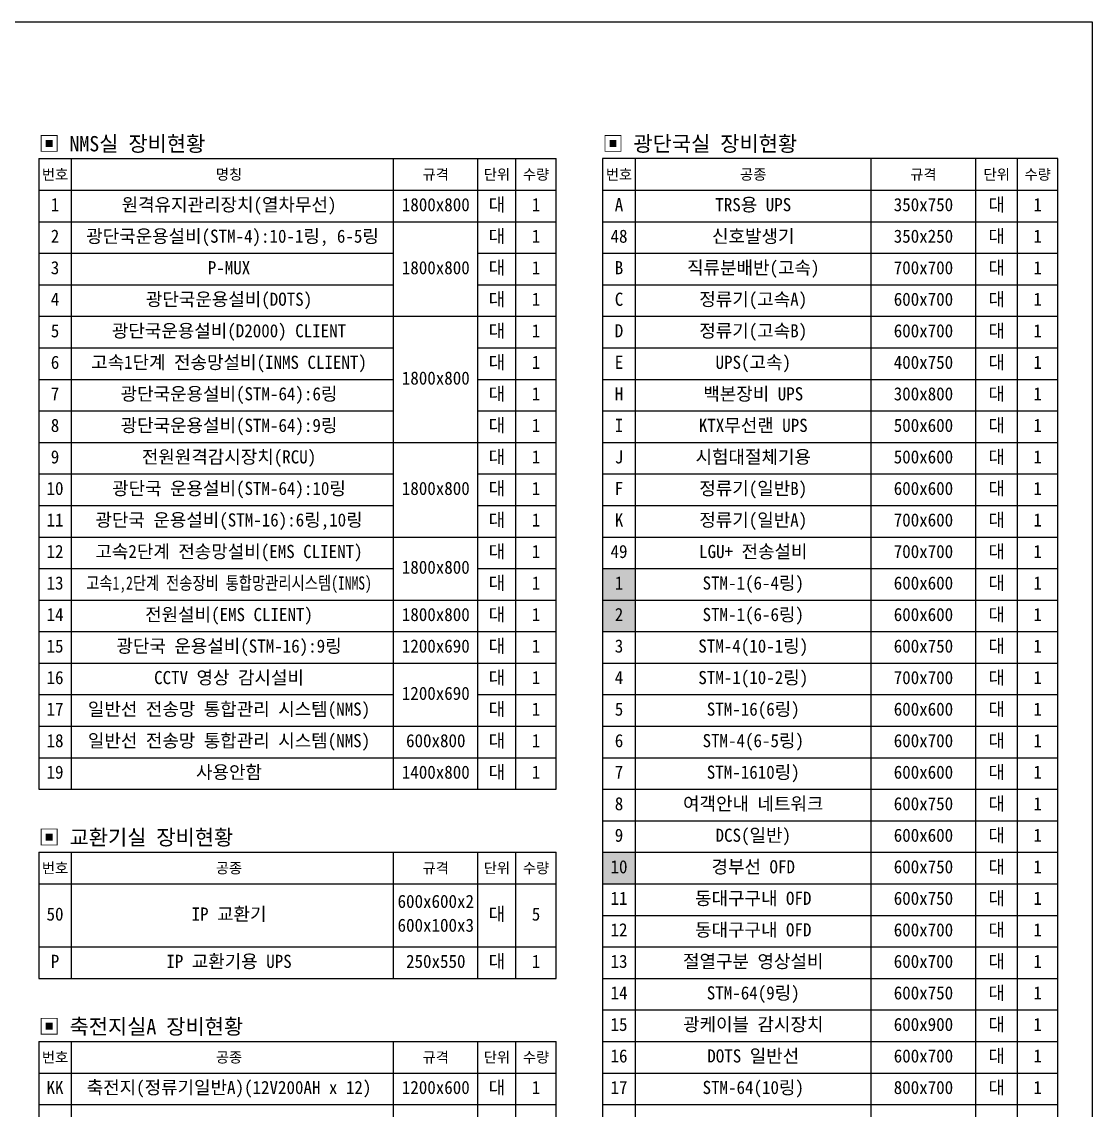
# Model space of a CAD drawing. Header units: millimetres. Extents: x -168211 to -88611, y 11020 to 97685.
# Drawn here: x -113057 to -88611, y 37764 to 62620 of the extents above; entities that cross this region are included whole.
import ezdxf
from ezdxf.enums import TextEntityAlignment as Align

# ---------------------------------------------------------------- set-up
doc = ezdxf.new("R2010")
doc.units = ezdxf.units.MM
doc.layers.add('TX-PAPR', color=2, linetype='Continuous', plot=False)
for name, color, linetype in [('TZ-PATT', 254, 'Continuous'), ('TZ-TABL-LIN1', 4, 'Continuous'), ('TZ-TABL-LIN2', 1, 'Continuous'), ('TZ-TABL-TEX1', 6, 'Continuous'), ('TZ-TABL-TEX2', 3, 'Continuous')]:
    doc.layers.add(name, color=color, linetype=linetype)
doc.styles.get("Standard").update_dxf_attribs({"font": 'GulimChe.ttf'})

msp = doc.modelspace()

# ---------------------------------------------------------------- hatches: boundary and pattern name
at = {"layer": 'TZ-PATT'}
for points in [[(-99042.2, 49414.4), (-99042.2, 50134.4), (-99793.4, 50134.4), (-99793.4, 49414.4)], [(-99042.2, 49414.4), (-99793.4, 49414.4), (-99793.4, 48694.4), (-99042.2, 48694.4)], [(-99042.2, 43654.4), (-99793.4, 43654.4), (-99793.4, 42934.4), (-99042.2, 42934.4)]]:
    msp.add_hatch(color=256, dxfattribs=at).paths.add_polyline_path(points)

# ---------------------------------------------------------------- linework, layer by layer
at = {"layer": 'TX-PAPR'}
msp.add_lwpolyline([(-168211, 62620.4), (-88611, 62620.4), (-88611, 11020.4), (-168211, 11020.4)], close=True, dxfattribs=at)
at = {"layer": 'TZ-TABL-LIN1'}
for p, q in [((-112670.4, 59494.4), (-100854.6, 59494.4)), ((-112670.4, 45094.4), (-100854.6, 45094.4)), ((-112670.4, 43654.4), (-100854.6, 43654.4)), ((-112670.4, 40774.4), (-100854.6, 40774.4)), ((-112670.4, 39334.4), (-100854.6, 39334.4))]:
    msp.add_line(p, q, dxfattribs=at)
at = {"layer": 'TZ-TABL-LIN1', "flags": 128}
for points in [[(-112670.4, 59494.4), (-112670.4, 45094.4)], [(-100854.6, 45094.4), (-100854.6, 59494.4)], [(-112670.4, 43654.4), (-112670.4, 40774.4)], [(-100854.6, 40774.4), (-100854.6, 43654.4)], [(-112670.4, 33574.4), (-100854.6, 33574.4), (-100854.6, 39334.4)], [(-112670.4, 39334.4), (-112670.4, 33574.4)]]:
    msp.add_lwpolyline(points, dxfattribs=at)
at = {"layer": 'TZ-TABL-LIN1'}
msp.add_lwpolyline([(-99793.4, 11974.4), (-89397.6, 11974.4), (-89397.6, 59494.4), (-99793.4, 59494.4), (-99793.4, 11974.4)], dxfattribs=at)
at = {"layer": 'TZ-TABL-LIN2'}
for p, q in [((-111924, 45094.4), (-111924, 59494.4)), ((-104564, 45094.4), (-104564, 59494.4)), ((-102640.4, 45094.4), (-102640.4, 59494.4)), ((-101771.8, 45094.4), (-101771.8, 59494.4)), ((-99042.2, 11974.4), (-99042.2, 59494.4)), ((-93662.2, 11974.4), (-93662.2, 59494.4)), ((-91268.8, 11974.4), (-91268.8, 59494.4)), ((-90317.6, 11974.4), (-90317.6, 59494.4)), ((-112670.4, 58774.4), (-100854.6, 58774.4)), ((-99793.4, 58774.4), (-89397.6, 58774.4)), ((-112670.4, 58054.4), (-100854.6, 58054.4)), ((-99793.4, 58054.4), (-89397.6, 58054.4)), ((-112670.4, 57334.4), (-104564, 57334.4)), ((-102640.4, 57334.4), (-100854.6, 57334.4)), ((-99793.4, 57334.4), (-89397.6, 57334.4)), ((-112670.4, 56614.4), (-104564, 56614.4)), ((-102640.4, 56614.4), (-100854.6, 56614.4)), ((-99793.4, 56614.4), (-89397.6, 56614.4)), ((-112670.4, 55894.4), (-100854.6, 55894.4)), ((-99793.4, 55894.4), (-89397.6, 55894.4)), ((-112670.4, 55174.4), (-104564, 55174.4)), ((-102640.4, 55174.4), (-100854.6, 55174.4)), ((-99793.4, 55174.4), (-89397.6, 55174.4)), ((-112670.4, 54454.4), (-104564, 54454.4)), ((-102640.4, 54454.4), (-100854.6, 54454.4)), ((-99793.4, 54454.4), (-89397.6, 54454.4)), ((-112670.4, 53734.4), (-104564, 53734.4)), ((-102640.4, 53734.4), (-100854.6, 53734.4)), ((-99793.4, 53734.4), (-89397.6, 53734.4)), ((-112670.4, 53014.4), (-100854.6, 53014.4)), ((-99793.4, 53014.4), (-89397.6, 53014.4)), ((-112670.4, 52294.4), (-104564, 52294.4)), ((-102640.4, 52294.4), (-100854.6, 52294.4)), ((-99793.4, 52294.4), (-89397.6, 52294.4)), ((-112670.4, 51574.4), (-104564, 51574.4)), ((-102640.4, 51574.4), (-100854.6, 51574.4)), ((-99793.4, 51574.4), (-89397.6, 51574.4)), ((-112670.4, 50854.4), (-100854.6, 50854.4)), ((-99793.4, 50854.4), (-89397.6, 50854.4)), ((-112670.4, 50134.4), (-104564, 50134.4)), ((-102640.4, 50134.4), (-100854.6, 50134.4)), ((-99793.4, 50134.4), (-89397.6, 50134.4)), ((-112670.4, 49414.4), (-100854.6, 49414.4)), ((-99793.4, 49414.4), (-89397.6, 49414.4)), ((-112670.4, 48694.4), (-100854.6, 48694.4)), ((-99793.4, 48694.4), (-89397.6, 48694.4)), ((-112670.4, 47974.4), (-100854.6, 47974.4)), ((-99793.4, 47974.4), (-89397.6, 47974.4)), ((-112670.4, 47254.4), (-104564, 47254.4)), ((-102640.4, 47254.4), (-100854.6, 47254.4)), ((-99793.4, 47254.4), (-89397.6, 47254.4)), ((-112670.4, 46534.4), (-100854.6, 46534.4)), ((-99793.4, 46534.4), (-89397.6, 46534.4)), ((-112670.4, 45814.4), (-100854.6, 45814.4)), ((-99793.4, 45814.4), (-89397.6, 45814.4)), ((-99793.4, 45094.4), (-89397.6, 45094.4)), ((-99793.4, 44374.4), (-89397.6, 44374.4)), ((-111924, 40774.4), (-111924, 43654.4)), ((-104564, 40774.4), (-104564, 43654.4)), ((-102640.4, 40774.4), (-102640.4, 43654.4)), ((-101771.8, 40774.4), (-101771.8, 43654.4)), ((-99793.4, 43654.4), (-89397.6, 43654.4)), ((-112670.4, 42934.4), (-100854.6, 42934.4)), ((-99793.4, 42934.4), (-89397.6, 42934.4)), ((-99793.4, 42214.4), (-89397.6, 42214.4)), ((-112670.4, 41494.4), (-100854.6, 41494.4)), ((-99793.4, 41494.4), (-89397.6, 41494.4)), ((-99793.4, 40774.4), (-89397.6, 40774.4)), ((-99793.4, 40054.4), (-89397.6, 40054.4)), ((-111924, 33574.4), (-111924, 39334.4)), ((-104564, 33574.4), (-104564, 39334.4)), ((-102640.4, 33574.4), (-102640.4, 39334.4)), ((-101771.8, 33574.4), (-101771.8, 39334.4)), ((-99793.4, 39334.4), (-89397.6, 39334.4)), ((-112670.4, 38614.4), (-100854.6, 38614.4)), ((-99793.4, 38614.4), (-89397.6, 38614.4)), ((-112670.4, 37894.4), (-100854.6, 37894.4)), ((-99793.4, 37894.4), (-89397.6, 37894.4))]:
    msp.add_line(p, q, dxfattribs=at)

# ---------------------------------------------------------------- texts
at = {"layer": 'TZ-TABL-TEX1'}
for s, p in [('▣ NMS실 장비현황', (-112670.4, 59835.9)), ('▣ 광단국실 장비현황', (-99793.4, 59835.9)), ('▣ 교환기실 장비현황', (-112670.4, 43995.9)), ('▣ 축전지실A 장비현황', (-112670.4, 39675.9))]:
    msp.add_text(s, height=350, dxfattribs=at).set_placement(p, align=Align.MIDDLE_LEFT)
for s, p in [('번호', (-112297.2, 59014.4)), ('명칭', (-108324, 59014.4)), ('규격', (-103602.2, 59014.4)), ('단위', (-102206.1, 59014.4)), ('수량', (-101313.2, 59014.4)), ('번호', (-99417.8, 59014.4)), ('공종', (-96352.2, 59014.4)), ('규격', (-92465.5, 59014.4)), ('단위', (-90793.2, 59014.4)), ('수량', (-89857.6, 59014.4)), ('번호', (-112297.2, 43174.4)), ('공종', (-108324, 43174.4)), ('규격', (-103602.2, 43174.4)), ('단위', (-102206.1, 43174.4)), ('수량', (-101313.2, 43174.4)), ('번호', (-112297.2, 38854.4)), ('공종', (-108324, 38854.4)), ('규격', (-103602.2, 38854.4)), ('단위', (-102206.1, 38854.4)), ('수량', (-101313.2, 38854.4))]:
    msp.add_text(s, height=240, dxfattribs=at).set_placement(p, align=Align.CENTER)
at = {"layer": 'TZ-TABL-TEX2'}
for s, p in [('1', (-112297.2, 58294.4)), ('원격유지관리장치(열차무선)', (-108324, 58294.4)), ('1800x800', (-103602.2, 58294.4)), ('대', (-102206.1, 58294.4)), ('1', (-101313.2, 58294.4)), ('A', (-99417.8, 58294.4)), ('TRS용 UPS', (-96352.2, 58294.4)), ('350x750', (-92465.5, 58294.4)), ('대', (-90793.2, 58294.4)), ('1', (-89857.6, 58294.4)), ('2', (-112297.2, 57574.4)), ('광단국운용설비(STM-4):10-1링, 6-5링', (-108244, 57574.4)), ('대', (-102206.1, 57574.4)), ('1', (-101313.2, 57574.4)), ('48', (-99417.8, 57574.4)), ('신호발생기', (-96352.2, 57574.4)), ('350x250', (-92465.5, 57574.4)), ('대', (-90793.2, 57574.4)), ('1', (-89857.6, 57574.4)), ('대', (-102206.1, 56854.4)), ('직류분배반(고속)', (-96352.2, 56854.4)), ('대', (-90793.2, 56854.4)), ('3', (-112297.2, 56854.4)), ('P-MUX', (-108324, 56854.4)), ('1800x800', (-103602.2, 56854.4)), ('1', (-101313.2, 56854.4)), ('B', (-99417.8, 56854.4)), ('700x700', (-92465.5, 56854.4)), ('1', (-89857.6, 56854.4)), ('4', (-112297.2, 56134.4)), ('광단국운용설비(DOTS)', (-108324, 56134.4)), ('대', (-102206.1, 56134.4)), ('1', (-101313.2, 56134.4)), ('C', (-99417.8, 56134.4)), ('정류기(고속A)', (-96352.2, 56134.4)), ('600x700', (-92465.5, 56134.4)), ('대', (-90793.2, 56134.4)), ('1', (-89857.6, 56134.4)), ('5', (-112297.2, 55414.4)), ('광단국운용설비(D2000) CLIENT', (-108324, 55414.4)), ('대', (-102206.1, 55414.4)), ('1', (-101313.2, 55414.4)), ('D', (-99417.8, 55414.4)), ('정류기(고속B)', (-96352.2, 55414.4)), ('600x700', (-92465.5, 55414.4)), ('대', (-90793.2, 55414.4)), ('1', (-89857.6, 55414.4)), ('6', (-112297.2, 54694.4)), ('고속1단계 전송망설비(INMS CLIENT)', (-108324, 54694.4)), ('대', (-102206.1, 54694.4)), ('1', (-101313.2, 54694.4)), ('E', (-99417.8, 54694.4)), ('UPS(고속)', (-96352.2, 54694.4)), ('400x750', (-92465.5, 54694.4)), ('대', (-90793.2, 54694.4)), ('1', (-89857.6, 54694.4)), ('1800x800', (-103602.2, 54334.4)), ('7', (-112297.2, 53974.4)), ('광단국운용설비(STM-64):6링', (-108324, 53974.4)), ('대', (-102206.1, 53974.4)), ('1', (-101313.2, 53974.4)), ('H', (-99417.8, 53974.4)), ('백본장비 UPS', (-96352.2, 53974.4)), ('300x800', (-92465.5, 53974.4)), ('대', (-90793.2, 53974.4)), ('1', (-89857.6, 53974.4)), ('8', (-112297.2, 53254.4)), ('광단국운용설비(STM-64):9링', (-108324, 53254.4)), ('대', (-102206.1, 53254.4)), ('1', (-101313.2, 53254.4)), ('I', (-99417.8, 53254.4)), ('KTX무선랜 UPS', (-96352.2, 53254.4)), ('500x600', (-92465.5, 53254.4)), ('대', (-90793.2, 53254.4)), ('1', (-89857.6, 53254.4)), ('9', (-112297.2, 52534.4)), ('전원원격감시장치(RCU)', (-108324, 52534.4)), ('대', (-102206.1, 52534.4)), ('1', (-101313.2, 52534.4)), ('J', (-99417.8, 52534.4)), ('시험대절체기용', (-96352.2, 52534.4)), ('500x600', (-92465.5, 52534.4)), ('대', (-90793.2, 52534.4)), ('1', (-89857.6, 52534.4)), ('10', (-112297.2, 51814.4)), ('광단국 운용설비(STM-64):10링', (-108324, 51814.4)), ('1800x800', (-103602.2, 51814.4)), ('대', (-102206.1, 51814.4)), ('1', (-101313.2, 51814.4)), ('F', (-99417.8, 51814.4)), ('정류기(일반B)', (-96352.2, 51814.4)), ('600x600', (-92465.5, 51814.4)), ('대', (-90793.2, 51814.4)), ('1', (-89857.6, 51814.4)), ('11', (-112297.2, 51094.4)), ('광단국 운용설비(STM-16):6링,10링', (-108324, 51094.4)), ('대', (-102206.1, 51094.4)), ('1', (-101313.2, 51094.4)), ('K', (-99417.8, 51094.4)), ('정류기(일반A)', (-96352.2, 51094.4)), ('700x600', (-92465.5, 51094.4)), ('대', (-90793.2, 51094.4)), ('1', (-89857.6, 51094.4)), ('고속2단계 전송망설비(EMS CLIENT)', (-108324, 50374.4)), ('대', (-102206.1, 50374.4)), ('LGU+ 전송설비', (-96352.2, 50374.4)), ('대', (-90793.2, 50374.4)), ('12', (-112297.2, 50374.4)), ('1', (-101313.2, 50374.4)), ('49', (-99417.8, 50374.4)), ('700x700', (-92465.5, 50374.4)), ('1', (-89857.6, 50374.4)), ('1800x800', (-103602.2, 50014.4)), ('대', (-102206.1, 49654.4)), ('STM-1(6-4링)', (-96352.2, 49654.4)), ('대', (-90793.2, 49654.4)), ('13', (-112297.2, 49654.4)), ('1', (-101313.2, 49654.4)), ('1', (-99417.8, 49654.4)), ('600x600', (-92465.5, 49654.4)), ('1', (-89857.6, 49654.4)), ('14', (-112297.2, 48934.4)), ('전원설비(EMS CLIENT)', (-108324, 48934.4)), ('1800x800', (-103602.2, 48934.4)), ('대', (-102206.1, 48934.4)), ('1', (-101313.2, 48934.4)), ('2', (-99417.8, 48934.4)), ('STM-1(6-6링)', (-96352.2, 48934.4)), ('600x600', (-92465.5, 48934.4)), ('대', (-90793.2, 48934.4)), ('1', (-89857.6, 48934.4)), ('15', (-112297.2, 48214.4)), ('광단국 운용설비(STM-16):9링', (-108324, 48214.4)), ('1200x690', (-103602.2, 48214.4)), ('대', (-102206.1, 48214.4)), ('1', (-101313.2, 48214.4)), ('3', (-99417.8, 48214.4)), ('STM-4(10-1링)', (-96352.2, 48214.4)), ('600x750', (-92465.5, 48214.4)), ('대', (-90793.2, 48214.4)), ('1', (-89857.6, 48214.4)), ('16', (-112297.2, 47494.4)), ('CCTV 영상 감시설비', (-108324, 47494.4)), ('대', (-102206.1, 47494.4)), ('1', (-101313.2, 47494.4)), ('4', (-99417.8, 47494.4)), ('STM-1(10-2링)', (-96352.2, 47494.4)), ('700x700', (-92465.5, 47494.4)), ('대', (-90793.2, 47494.4)), ('1', (-89857.6, 47494.4)), ('1200x690', (-103602.2, 47134.4)), ('17', (-112297.2, 46774.4)), ('일반선 전송망 통합관리 시스템(NMS)', (-108324, 46774.4)), ('대', (-102206.1, 46774.4)), ('1', (-101313.2, 46774.4)), ('5', (-99417.8, 46774.4)), ('STM-16(6링)', (-96352.2, 46774.4)), ('600x600', (-92465.5, 46774.4)), ('대', (-90793.2, 46774.4)), ('1', (-89857.6, 46774.4)), ('18', (-112297.2, 46054.4)), ('일반선 전송망 통합관리 시스템(NMS)', (-108324, 46054.4)), ('600x800', (-103602.2, 46054.4)), ('대', (-102206.1, 46054.4)), ('1', (-101313.2, 46054.4)), ('6', (-99417.8, 46054.4)), ('STM-4(6-5링)', (-96352.2, 46054.4)), ('600x700', (-92465.5, 46054.4)), ('대', (-90793.2, 46054.4)), ('1', (-89857.6, 46054.4)), ('19', (-112297.2, 45334.4)), ('사용안함', (-108324, 45334.4)), ('1400x800', (-103602.2, 45334.4)), ('대', (-102206.1, 45334.4)), ('1', (-101313.2, 45334.4)), ('7', (-99417.8, 45334.4)), ('STM-1610링)', (-96352.2, 45334.4)), ('600x600', (-92465.5, 45334.4)), ('대', (-90793.2, 45334.4)), ('1', (-89857.6, 45334.4)), ('8', (-99417.8, 44614.4)), ('여객안내 네트워크', (-96352.2, 44614.4)), ('600x750', (-92465.5, 44614.4)), ('대', (-90793.2, 44614.4)), ('1', (-89857.6, 44614.4)), ('9', (-99417.8, 43894.4)), ('DCS(일반)', (-96352.2, 43894.4)), ('600x600', (-92465.5, 43894.4)), ('대', (-90793.2, 43894.4)), ('1', (-89857.6, 43894.4)), ('경부선 OFD', (-96352.2, 43174.4)), ('대', (-90793.2, 43174.4)), ('10', (-99417.8, 43174.4)), ('600x750', (-92465.5, 43174.4)), ('1', (-89857.6, 43174.4)), ('동대구구내 OFD', (-96352.2, 42454.4)), ('대', (-90793.2, 42454.4)), ('600x600x2', (-103602.2, 42384.4)), ('11', (-99417.8, 42454.4)), ('600x750', (-92465.5, 42454.4)), ('1', (-89857.6, 42454.4)), ('50', (-112297.2, 42094.4)), ('IP 교환기', (-108324, 42094.4)), ('대', (-102206.1, 42094.4)), ('5', (-101313.2, 42094.4)), ('600x100x3', (-103602.2, 41839.5)), ('12', (-99417.8, 41734.4)), ('동대구구내 OFD', (-96352.2, 41734.4)), ('600x700', (-92465.5, 41734.4)), ('대', (-90793.2, 41734.4)), ('1', (-89857.6, 41734.4)), ('P', (-112297.2, 41014.4)), ('IP 교환기용 UPS', (-108324, 41014.4)), ('250x550', (-103602.2, 41014.4)), ('대', (-102206.1, 41014.4)), ('1', (-101313.2, 41014.4)), ('13', (-99417.8, 41014.4)), ('절열구분 영상설비', (-96352.2, 41014.4)), ('600x700', (-92465.5, 41014.4)), ('대', (-90793.2, 41014.4)), ('1', (-89857.6, 41014.4)), ('14', (-99417.8, 40294.4)), ('STM-64(9링)', (-96352.2, 40294.4)), ('600x750', (-92465.5, 40294.4)), ('대', (-90793.2, 40294.4)), ('1', (-89857.6, 40294.4)), ('15', (-99417.8, 39574.4)), ('광케이블 감시장치', (-96352.2, 39574.4)), ('600x900', (-92465.5, 39574.4)), ('대', (-90793.2, 39574.4)), ('1', (-89857.6, 39574.4)), ('16', (-99417.8, 38854.4)), ('DOTS 일반선', (-96352.2, 38854.4)), ('600x700', (-92465.5, 38854.4)), ('대', (-90793.2, 38854.4)), ('1', (-89857.6, 38854.4)), ('KK', (-112297.2, 38134.4)), ('축전지(정류기일반A)(12V200AH x 12)', (-108324, 38134.4)), ('1200x600', (-103602.2, 38134.4)), ('대', (-102206.1, 38134.4)), ('1', (-101313.2, 38134.4)), ('17', (-99417.8, 38134.4)), ('STM-64(10링)', (-96352.2, 38134.4)), ('800x700', (-92465.5, 38134.4)), ('대', (-90793.2, 38134.4)), ('1', (-89857.6, 38134.4))]:
    msp.add_text(s, height=300, dxfattribs=at).set_placement(p, align=Align.CENTER)
at = {"layer": 'TZ-TABL-TEX2', "width": 0.8}
msp.add_text('고속1,2단계 전송장비 통합망관리시스템(INMS)', height=300, dxfattribs=at).set_placement((-108324, 49654.4), align=Align.CENTER)

doc.saveas('drawing.dxf')
